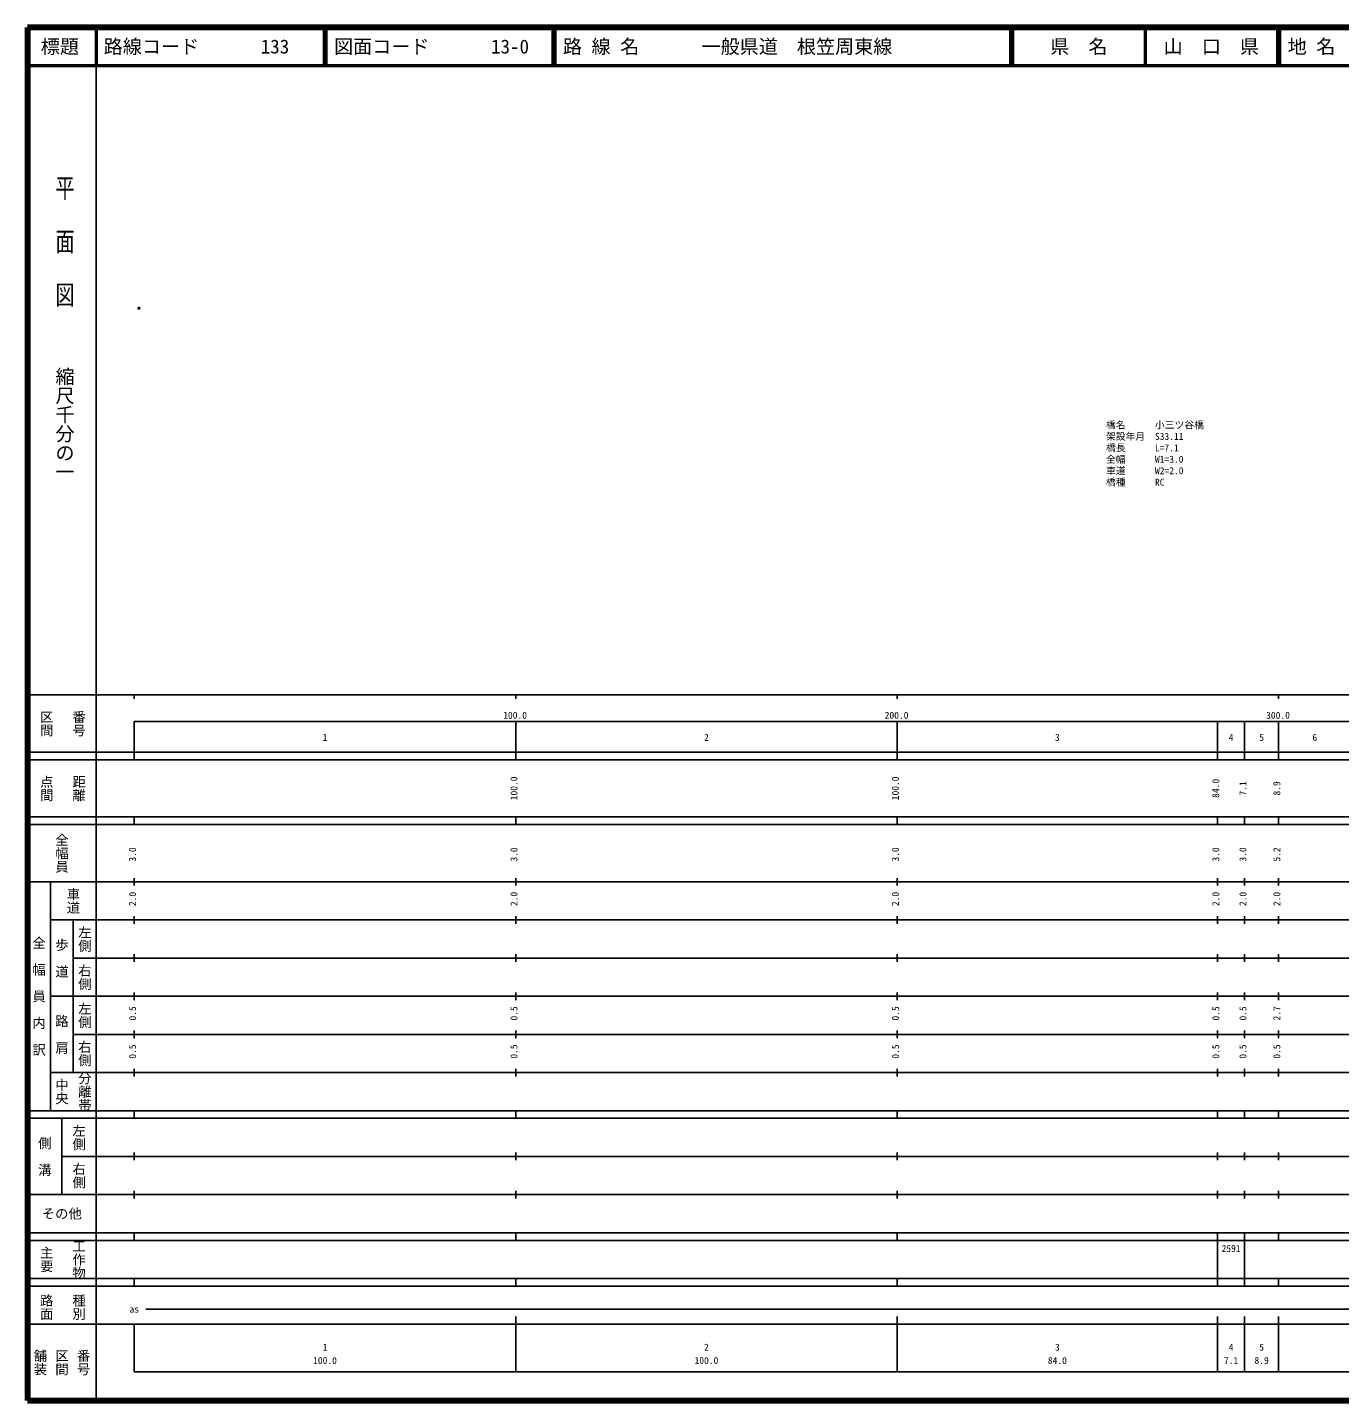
# Model space of a CAD drawing. Units: millimetres on the paper, with parts at other scales. Extents: x 40 to 680, y 20 to 380.
# Drawn here: x 40 to 384, y 20 to 380 of the extents above; entities that cross this region are included whole.
import ezdxf
from ezdxf.enums import TextEntityAlignment as Align

# ---------------------------------------------------------------- set-up
doc = ezdxf.new("R2010")
doc.units = ezdxf.units.MM
doc.header["$PDMODE"] = 32
doc.header["$PDSIZE"] = 0.5
for name, color, linetype in [('M-OTRS', 6, 'Continuous'), ('M-STR-HTXT', 7, 'Continuous'), ('M-TTL-TXT', 7, 'Continuous')]:
    doc.layers.add(name, color=color, linetype=linetype)
for name, color, linetype, lineweight in [('M-TTL', 2, 'Continuous', 140), ('M-TTL-BAND', 7, 'Continuous', 25), ('M-TTL-LINE', 7, 'Continuous', 50)]:
    doc.layers.add(name, color=color, linetype=linetype, lineweight=lineweight)
doc.styles.add('@ＭＳ ゴシック', font='')
doc.styles.add('ＭＳ ゴシック', font='')
doc.styles.get('@ＭＳ ゴシック').set_extended_font_data('@MS Gothic')
doc.styles.get('ＭＳ ゴシック').set_extended_font_data('MS Gothic')

msp = doc.modelspace()

# ---------------------------------------------------------------- linework, layer by layer
at = {"layer": 'M-OTRS'}
msp.add_point((69.23, 306.366), dxfattribs=at)
at = {"layer": 'M-TTL'}
for p, q in [((40, 380), (40, 20)), ((680, 380), (40, 380)), ((40, 20), (680, 20))]:
    msp.add_line(p, q, dxfattribs=at)
at = {"layer": 'M-TTL-BAND'}
for p, q in [((58, 370), (58, 20)), ((40, 205), (579, 205)), ((68, 205), (68, 204)), ((168, 205), (168, 204)), ((268, 205), (268, 204)), ((368, 205), (368, 204)), ((68, 198), (579, 198)), ((68, 198), (68, 188)), ((168, 188), (168, 198)), ((268, 188), (268, 198)), ((352, 188), (352, 198)), ((359.1, 188), (359.1, 198)), ((368, 188), (368, 198)), ((40, 190), (579, 190)), ((40, 188), (579, 188)), ((40, 173), (579, 173)), ((68, 171), (68, 173)), ((168, 171), (168, 173)), ((268, 171), (268, 173)), ((352, 171), (352, 173)), ((359.1, 171), (359.1, 173)), ((368, 171), (368, 173)), ((40, 171), (579, 171)), ((40, 156), (579, 156)), ((46, 96), (46, 156)), ((68, 155), (68, 157)), ((168, 155), (168, 157)), ((268, 155), (268, 157)), ((352, 155), (352, 157)), ((359.1, 155), (359.1, 157)), ((368, 155), (368, 157)), ((46, 146), (579, 146)), ((52, 146), (52, 106)), ((68, 145), (68, 147)), ((168, 145), (168, 147)), ((268, 145), (268, 147)), ((352, 145), (352, 147)), ((359.1, 145), (359.1, 147)), ((368, 145), (368, 147)), ((68, 135), (68, 137)), ((168, 135), (168, 137)), ((268, 135), (268, 137)), ((352, 135), (352, 137)), ((359.1, 135), (359.1, 137)), ((368, 135), (368, 137)), ((52, 136), (579, 136)), ((46, 126), (579, 126)), ((68, 125), (68, 127)), ((168, 125), (168, 127)), ((268, 125), (268, 127)), ((352, 125), (352, 127)), ((359.1, 125), (359.1, 127)), ((368, 125), (368, 127)), ((52, 116), (579, 116)), ((68, 115), (68, 117)), ((168, 115), (168, 117)), ((268, 115), (268, 117)), ((352, 115), (352, 117)), ((359.1, 115), (359.1, 117)), ((368, 115), (368, 117)), ((46, 106), (579, 106)), ((68, 105), (68, 107)), ((168, 105), (168, 107)), ((268, 105), (268, 107)), ((352, 105), (352, 107)), ((359.1, 105), (359.1, 107)), ((368, 105), (368, 107)), ((40, 96), (579, 96)), ((40, 94), (579, 94)), ((49, 94), (49, 74)), ((68, 94), (68, 96)), ((168, 94), (168, 96)), ((268, 94), (268, 96)), ((352, 94), (352, 96)), ((359.1, 94), (359.1, 96)), ((368, 94), (368, 96)), ((49, 84), (579, 84)), ((68, 83), (68, 85)), ((168, 83), (168, 85)), ((268, 83), (268, 85)), ((352, 83), (352, 85)), ((359.1, 83), (359.1, 85)), ((368, 83), (368, 85)), ((40, 74), (579, 74)), ((68, 73), (68, 75)), ((168, 73), (168, 75)), ((268, 73), (268, 75)), ((352, 73), (352, 75)), ((359.1, 73), (359.1, 75)), ((368, 73), (368, 75)), ((40, 64), (579, 64)), ((40, 62), (579, 62)), ((68, 62), (68, 64)), ((168, 62), (168, 64)), ((268, 62), (268, 64)), ((352, 62), (352, 64)), ((352, 52), (352, 62)), ((359.1, 62), (359.1, 64)), ((359.1, 52), (359.1, 62)), ((368, 62), (368, 64)), ((40, 52), (579, 52)), ((68, 50), (68, 52)), ((168, 50), (168, 52)), ((268, 50), (268, 52)), ((352, 50), (352, 52)), ((359.1, 50), (359.1, 52)), ((368, 50), (368, 52)), ((40, 50), (579, 50)), ((71, 44), (565, 44)), ((40, 40), (579, 40)), ((68, 40), (68, 27.5)), ((168, 27.5), (168, 42)), ((268, 27.5), (268, 42)), ((352, 27.5), (352, 42)), ((359.1, 27.5), (359.1, 42)), ((368, 27.5), (368, 42)), ((68, 27.5), (579, 27.5))]:
    msp.add_line(p, q, dxfattribs=at)
at = {"layer": 'M-TTL-LINE'}
for p, q in [((58, 380), (58, 370)), ((117.75, 380), (117.75, 370)), ((118.25, 380), (118.25, 370)), ((177.75, 380), (177.75, 370)), ((178.25, 380), (178.25, 370)), ((297.75, 380), (297.75, 370)), ((298.25, 380), (298.25, 370)), ((333, 380), (333, 370)), ((367.75, 380), (367.75, 370)), ((368.25, 380), (368.25, 370)), ((40, 370), (680, 370))]:
    msp.add_line(p, q, dxfattribs=at)

# ---------------------------------------------------------------- texts
at = {"layer": 'M-STR-HTXT', "style": 'ＭＳ ゴシック'}
for s, p in [('橋名\u3000\u3000\u3000小三ツ谷橋', (322.755, 274.318)), ('架設年月\u3000S33.11', (322.755, 271.318)), ('橋長\u3000\u3000\u3000L=7.1', (322.755, 268.318)), ('全幅\u3000\u3000\u3000W1=3.0', (322.755, 265.318)), ('車道\u3000\u3000\u3000W2=2.0', (322.755, 262.318)), ('橋種\u3000\u3000\u3000RC', (322.755, 259.318))]:
    msp.add_text(s, height=1.833, dxfattribs=at).set_placement(p, align=Align.BOTTOM_LEFT)
at = {"layer": 'M-TTL-BAND', "style": '@ＭＳ ゴシック', "width": 1.4}
msp.add_text('平  面  図', height=3.666, rotation=270, dxfattribs=at).set_placement((49.777, 306.475), align=Align.MIDDLE_RIGHT)
at = {"layer": 'M-TTL-BAND', "style": '@ＭＳ ゴシック'}
msp.add_text('縮尺千分の一', height=3.666, rotation=270, dxfattribs=at).set_placement((49.777, 261.03), align=Align.MIDDLE_RIGHT)
for s, p in [('区間', (45, 197.5)), ('番号', (53.5, 197.5)), ('点間', (45, 180.5)), ('距離', (53.5, 180.5)), ('全幅員', (49, 163.5)), ('車道', (52, 151)), ('左側', (55, 141)), ('全\u3000幅\u3000員\u3000内\u3000訳', (43, 126)), ('歩\u3000道', (49, 136)), ('右側', (55, 131)), ('左側', (55, 121)), ('路\u3000肩', (49, 116)), ('右側', (55, 111)), ('分離帯', (55, 101)), ('中央', (49, 101)), ('左側', (53.5, 89)), ('側\u3000溝', (44.5, 84)), ('右側', (53.5, 79)), ('工作物', (53.5, 57)), ('主要', (45, 57)), ('路面', (45, 44.5)), ('種別', (53.5, 44.5)), ('舗装', (43.333, 30)), ('区間', (49, 30)), ('番号', (54.667, 30))]:
    msp.add_text(s, height=2.566, rotation=270, dxfattribs=at).set_placement(p, align=Align.MIDDLE_CENTER)
at = {"layer": 'M-TTL-BAND', "style": 'ＭＳ ゴシック'}
for s, p in [('100.0', (167.844, 198.195)), ('200.0', (267.844, 198.195)), ('300.0', (367.844, 198.195)), ('1', (118, 192.405)), ('2', (218, 192.405)), ('3', (310, 192.405)), ('4', (355.55, 192.405)), ('5', (363.55, 192.405)), ('6', (377.5, 192.405)), ('as', (68, 42.5)), ('1', (118, 32.523)), ('2', (218, 32.523)), ('3', (310, 32.523)), ('4', (355.55, 32.523)), ('5', (363.55, 32.523)), ('100.0', (118, 29.033)), ('100.0', (218, 29.033)), ('84.0', (310, 29.033)), ('7.1', (355.55, 29.033)), ('8.9', (363.55, 29.033))]:
    msp.add_text(s, height=1.833, dxfattribs=at).set_placement(p, align=Align.BOTTOM_CENTER)
for s, p in [('100.0', (169, 180.5)), ('100.0', (269, 180.5)), ('84.0', (353, 180.5)), ('7.1', (360.1, 180.5)), ('8.9', (369, 180.5)), ('3.0', (69, 163.174)), ('3.0', (169, 163.174)), ('3.0', (269, 163.174)), ('3.0', (353, 163.174)), ('3.0', (360.1, 163.174)), ('5.2', (369, 163.174)), ('2.0', (69, 151.5)), ('2.0', (169, 151.5)), ('2.0', (269, 151.5)), ('2.0', (353, 151.5)), ('2.0', (360.1, 151.5)), ('2.0', (369, 151.5)), ('0.5', (69, 121.5)), ('0.5', (169, 121.5)), ('0.5', (269, 121.5)), ('0.5', (353, 121.5)), ('0.5', (360.1, 121.5)), ('2.7', (369, 121.5)), ('0.5', (69, 111.5)), ('0.5', (169, 111.5)), ('0.5', (269, 111.5)), ('0.5', (353, 111.5)), ('0.5', (360.1, 111.5)), ('0.5', (369, 111.5))]:
    msp.add_text(s, height=1.833, rotation=90, dxfattribs=at).set_placement(p, align=Align.BOTTOM_CENTER)
msp.add_text('その他', height=2.566, dxfattribs=at).set_placement((49, 69), align=Align.MIDDLE_CENTER)
msp.add_text('2591', height=1.833, dxfattribs=at).set_placement((353.05, 58.405), align=Align.BOTTOM_LEFT)
at = {"layer": 'M-TTL-TXT', "style": 'ＭＳ ゴシック'}
for s, p in [('標題', (48.5, 375)), ('県\u3000名', (315.625, 375)), ('山\u3000口\u3000県', (350.375, 375))]:
    msp.add_text(s, height=3.666, dxfattribs=at).set_placement(p, align=Align.MIDDLE_CENTER)
for s, p in [('路線コード', (60, 375)), ('133', (101.142, 375)), ('図面コード', (120.38, 375)), ('13-0', (161.521, 375)), ('路 線 名', (180.38, 375)), ('一般県道\u3000根笠周東線', (216.734, 375)), ('地 名', (370.38, 375))]:
    msp.add_text(s, height=3.666, dxfattribs=at).set_placement(p, align=Align.MIDDLE_LEFT)

doc.saveas('drawing.dxf')
